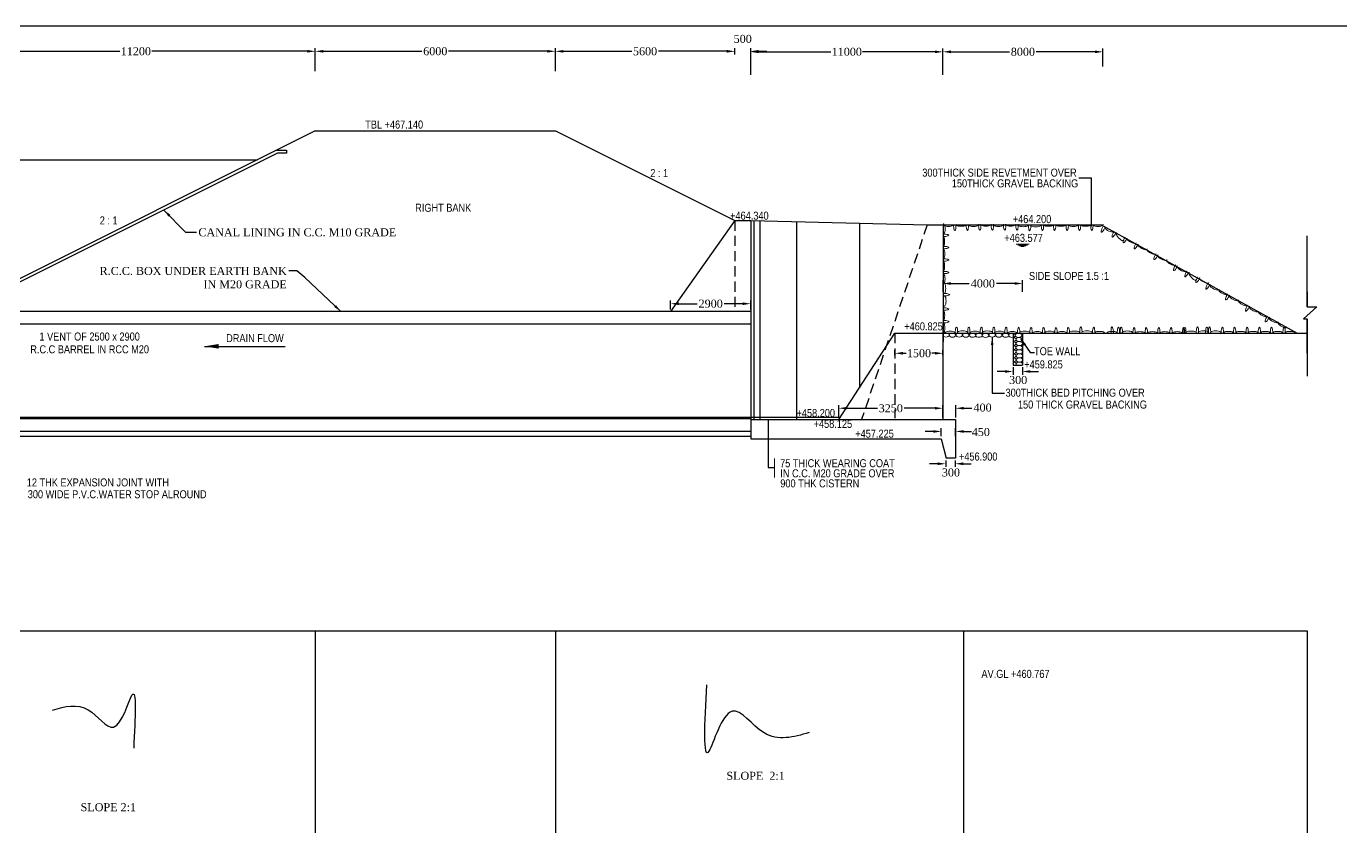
# Model space of a CAD drawing. Header units: millimetres. Extents: x 80 to 6788, y 46 to 1358.
# Drawn here: x 5857.9 to 6268.3, y 1107.9 to 1357.8 of the extents above; entities that cross this region are included whole.
import ezdxf
from ezdxf.enums import TextEntityAlignment as Align

# ---------------------------------------------------------------- set-up
doc = ezdxf.new("R2010")
doc.units = ezdxf.units.MM
doc.linetypes.add('DASHED', pattern=[19.05, 12.7, -6.35])
doc.layers.add('TEXT_GENERAL', color=4, linetype='Continuous')
doc.styles.add('ARIAL NARROW', font='ARIALN.TTF')
doc.styles.get("Standard").update_dxf_attribs({"font": 'times.ttf', "height": 2.5})
doc.styles.add('TNR_2.5', font='times.ttf', dxfattribs={"height": 2.5})
doc.dimstyles.new('STANDARD$7', dxfattribs={"dimtxt": 2, "dimasz": 2, "dimexe": 1.25, "dimexo": 0.625, "dimtad": 1, "dimdec": 0, "dimlfac": 0.5, "dimdsep": 46, "dimtxsty": 'Standard', "dimcen": 2.5, "dimadec": 0, "dimazin": 0, "dimtfac": 1, "dimtdec": 0, "dimtmove": 0, "dimatfit": 3, "dimfxl": 1, "dimtolj": 1, "dimtzin": 0, "dimarcsym": 0})
doc.dimstyles.new('STYLE_ESH', dxfattribs={"dimtxt": 2.5, "dimasz": 2.5, "dimexe": 1, "dimexo": 0.625, "dimtad": 0, "dimtih": 1, "dimtoh": 1, "dimdec": 0, "dimlfac": 100, "dimzin": 9, "dimdsep": 46, "dimtxsty": 'TNR_2.5', "dimcen": 2.5, "dimadec": 0, "dimazin": 2, "dimtfac": 1, "dimtdec": 0, "dimtofl": 0, "dimtmove": 2, "dimatfit": 3, "dimfxl": 1, "dimarcsym": 0})

# ---------------------------------------------------------------- blocks, each defined once
blk = doc.blocks.new('*D99')
at = {"layer": 'Defpoints', "color": 0, "transparency": 16777216}
for p in [(6023.07, 1350.03), (5948.07, 1343.19), (6023.07, 1343.19)]:
    blk.add_point(p, dxfattribs=at)
at = {"layer": 'TEXT_GENERAL', "color": 0, "lineweight": -2, "transparency": 16777216}
for p, q in [((5948.07, 1343.82), (5948.07, 1351.03)), ((6023.07, 1343.82), (6023.07, 1351.03)), ((5950.57, 1350.03), (5981.4, 1350.03)), ((6020.57, 1350.03), (5989.74, 1350.03))]:
    blk.add_line(p, q, dxfattribs=at)
at = {"layer": 'TEXT_GENERAL', "color": 0, "transparency": 16777216}
for points in [[(5950.57, 1350.45), (5950.57, 1349.61), (5948.07, 1350.03)], [(6020.57, 1350.45), (6020.57, 1349.61), (6023.07, 1350.03)]]:
    blk.add_solid(points, dxfattribs=at)
at = {"layer": 'TEXT_GENERAL', "color": 0, "lineweight": 5, "transparency": 16777216, "insert": (5985.57, 1350.03), "char_height": 2.5, "attachment_point": 5, "style": 'TNR_2.5'}
blk.add_mtext('6000', dxfattribs=at)
blk = doc.blocks.new('*D100')
at = {"color": 0, "lineweight": -2, "transparency": 16777216}
for p, q in [((5836.07, 1343.35), (5836.07, 1351.03)), ((5948.07, 1343.82), (5948.07, 1351.03)), ((5838.57, 1350.03), (5887.11, 1350.03)), ((5945.57, 1350.03), (5897.02, 1350.03))]:
    blk.add_line(p, q, dxfattribs=at)
at = {"color": 0, "transparency": 16777216}
for points in [[(5838.57, 1350.45), (5838.57, 1349.61), (5836.07, 1350.03)], [(5945.57, 1350.45), (5945.57, 1349.61), (5948.07, 1350.03)]]:
    blk.add_solid(points, dxfattribs=at)
at = {"layer": 'Defpoints', "color": 0, "transparency": 16777216}
for p in [(5836.07, 1350.03), (5836.07, 1342.72), (5948.07, 1343.19)]:
    blk.add_point(p, dxfattribs=at)
at = {"color": 0, "transparency": 16777216, "insert": (5892.07, 1350.03), "char_height": 2.5, "attachment_point": 5, "style": 'TNR_2.5'}
blk.add_mtext('11200', dxfattribs=at)
blk = doc.blocks.new('*D124')
at = {"color": 0, "lineweight": -2, "transparency": 16777216}
for p, q in [((6079.07, 1349), (6079.07, 1351.03)), ((6084.07, 1349), (6084.07, 1351.03)), ((6076.57, 1350.03), (6074.07, 1350.03)), ((6086.57, 1350.03), (6089.07, 1350.03))]:
    blk.add_line(p, q, dxfattribs=at)
at = {"color": 0, "transparency": 16777216}
for points in [[(6076.57, 1350.45), (6076.57, 1349.61), (6079.07, 1350.03)], [(6086.57, 1350.45), (6086.57, 1349.61), (6084.07, 1350.03)]]:
    blk.add_solid(points, dxfattribs=at)
at = {"layer": 'Defpoints', "color": 0, "transparency": 16777216}
for p in [(6079.07, 1350.03), (6079.07, 1348.38), (6084.07, 1348.38)]:
    blk.add_point(p, dxfattribs=at)
at = {"color": 0, "transparency": 16777216, "insert": (6081.57, 1353.89), "char_height": 2.5, "attachment_point": 5, "style": 'TNR_2.5'}
blk.add_mtext('500', dxfattribs=at)
blk = doc.blocks.new('*D125')
at = {"color": 0, "lineweight": -2, "transparency": 16777216}
for p, q in [((6023.07, 1343.82), (6023.07, 1351.02)), ((6079.07, 1349), (6079.07, 1351.02)), ((6025.57, 1350.02), (6046.91, 1350.02)), ((6076.57, 1350.02), (6055.23, 1350.02))]:
    blk.add_line(p, q, dxfattribs=at)
at = {"color": 0, "transparency": 16777216}
for points in [[(6025.57, 1350.43), (6025.57, 1349.6), (6023.07, 1350.02)], [(6076.57, 1350.43), (6076.57, 1349.6), (6079.07, 1350.02)]]:
    blk.add_solid(points, dxfattribs=at)
at = {"layer": 'Defpoints', "color": 0, "transparency": 16777216}
for p in [(6023.07, 1350.02), (6079.07, 1348.38), (6023.07, 1343.19)]:
    blk.add_point(p, dxfattribs=at)
at = {"color": 0, "transparency": 16777216, "insert": (6051.07, 1350.02), "char_height": 2.5, "attachment_point": 5, "style": 'TNR_2.5'}
blk.add_mtext('5600', dxfattribs=at)
blk = doc.blocks.new('*D126')
at = {"color": 0, "lineweight": -2, "transparency": 16777216}
for p, q in [((6141.57, 1238.57), (6139.07, 1238.57)), ((6144.07, 1235.66), (6144.07, 1239.57)), ((6148.07, 1235.66), (6148.07, 1239.57)), ((6150.57, 1238.57), (6153.07, 1238.57))]:
    blk.add_line(p, q, dxfattribs=at)
at = {"color": 0, "transparency": 16777216}
for points in [[(6141.57, 1238.99), (6141.57, 1238.16), (6144.07, 1238.57)], [(6150.57, 1238.99), (6150.57, 1238.16), (6148.07, 1238.57)]]:
    blk.add_solid(points, dxfattribs=at)
at = {"layer": 'Defpoints', "color": 0, "transparency": 16777216}
for p in [(6148.07, 1238.57), (6144.07, 1235.03), (6148.07, 1235.03)]:
    blk.add_point(p, dxfattribs=at)
at = {"color": 0, "transparency": 16777216, "insert": (6156.47, 1238.77), "char_height": 2.5, "attachment_point": 5, "style": 'TNR_2.5'}
blk.add_mtext('400', dxfattribs=at)
blk = doc.blocks.new('*D127')
at = {"color": 0, "lineweight": -2, "transparency": 16777216}
for p, q in [((6084.07, 1342.65), (6084.07, 1350.86)), ((6144.07, 1342.65), (6144.07, 1350.86)), ((6086.57, 1349.86), (6109.11, 1349.86)), ((6141.57, 1349.86), (6119.02, 1349.86))]:
    blk.add_line(p, q, dxfattribs=at)
at = {"color": 0, "transparency": 16777216}
for points in [[(6086.57, 1350.28), (6086.57, 1349.44), (6084.07, 1349.86)], [(6141.57, 1350.28), (6141.57, 1349.44), (6144.07, 1349.86)]]:
    blk.add_solid(points, dxfattribs=at)
at = {"layer": 'Defpoints', "color": 0, "transparency": 16777216}
for p in [(6144.07, 1349.86), (6084.07, 1342.02), (6144.07, 1342.02)]:
    blk.add_point(p, dxfattribs=at)
at = {"color": 0, "transparency": 16777216, "insert": (6114.07, 1349.86), "char_height": 2.5, "attachment_point": 5, "style": 'TNR_2.5'}
blk.add_mtext('11000', dxfattribs=at)
blk = doc.blocks.new('*D128')
at = {"color": 0, "lineweight": -2, "transparency": 16777216}
for p, q in [((6144.07, 1342.65), (6144.07, 1350.86)), ((6194.07, 1345.23), (6194.07, 1350.86)), ((6146.57, 1349.86), (6164.93, 1349.86)), ((6191.57, 1349.86), (6173.21, 1349.86))]:
    blk.add_line(p, q, dxfattribs=at)
at = {"color": 0, "transparency": 16777216}
for points in [[(6146.57, 1350.28), (6146.57, 1349.44), (6144.07, 1349.86)], [(6191.57, 1350.28), (6191.57, 1349.44), (6194.07, 1349.86)]]:
    blk.add_solid(points, dxfattribs=at)
at = {"layer": 'Defpoints', "color": 0, "transparency": 16777216}
for p in [(6194.07, 1349.86), (6194.07, 1344.61), (6144.07, 1342.02)]:
    blk.add_point(p, dxfattribs=at)
at = {"color": 0, "transparency": 16777216, "insert": (6169.07, 1349.86), "char_height": 2.5, "attachment_point": 5, "style": 'TNR_2.5'}
blk.add_mtext('8000', dxfattribs=at)
blk = doc.blocks.new('*D131')
at = {"color": 0, "lineweight": -2, "transparency": 16777216}
for p, q in [((6144.13, 1274.95), (6144.13, 1278.52)), ((6146.63, 1277.52), (6152.33, 1277.52)), ((6166.48, 1277.52), (6160.78, 1277.52)), ((6168.98, 1274.95), (6168.98, 1278.52))]:
    blk.add_line(p, q, dxfattribs=at)
at = {"color": 0, "transparency": 16777216}
for points in [[(6146.63, 1277.94), (6146.63, 1277.1), (6144.13, 1277.52)], [(6166.48, 1277.94), (6166.48, 1277.1), (6168.98, 1277.52)]]:
    blk.add_solid(points, dxfattribs=at)
at = {"layer": 'Defpoints', "color": 0, "transparency": 16777216}
for p in [(6144.13, 1277.52), (6144.13, 1274.32), (6168.98, 1274.32)]:
    blk.add_point(p, dxfattribs=at)
at = {"color": 0, "transparency": 16777216, "insert": (6156.56, 1277.52), "char_height": 2.5, "attachment_point": 5, "style": 'TNR_2.5'}
blk.add_mtext('4000', dxfattribs=at)
blk = doc.blocks.new('*D132')
at = {"color": 0, "lineweight": -2, "transparency": 16777216}
for p, q in [((6163.48, 1250.04), (6160.98, 1250.04)), ((6165.98, 1251.44), (6165.98, 1249.04)), ((6168.9, 1251.44), (6168.9, 1249.04)), ((6171.4, 1250.04), (6173.9, 1250.04))]:
    blk.add_line(p, q, dxfattribs=at)
at = {"color": 0, "transparency": 16777216}
for points in [[(6163.48, 1250.46), (6163.48, 1249.63), (6165.98, 1250.04)], [(6171.4, 1250.46), (6171.4, 1249.63), (6168.9, 1250.04)]]:
    blk.add_solid(points, dxfattribs=at)
at = {"layer": 'Defpoints', "color": 0, "transparency": 16777216}
for p in [(6165.98, 1252.06), (6168.9, 1252.06), (6165.98, 1250.04)]:
    blk.add_point(p, dxfattribs=at)
at = {"color": 0, "transparency": 16777216, "insert": (6167.58, 1247.38), "char_height": 2.5, "attachment_point": 5, "style": 'TNR_2.5'}
blk.add_mtext('300', dxfattribs=at)
blk = doc.blocks.new('*D135')
at = {"color": 0, "lineweight": -2, "transparency": 16777216}
for p, q in [((6059.07, 1269.41), (6059.07, 1272.21)), ((6061.57, 1271.21), (6067.36, 1271.21)), ((6081.57, 1271.21), (6075.78, 1271.21)), ((6084.07, 1269.41), (6084.07, 1272.21))]:
    blk.add_line(p, q, dxfattribs=at)
at = {"color": 0, "transparency": 16777216}
for points in [[(6061.57, 1271.62), (6061.57, 1270.79), (6059.07, 1271.21)], [(6081.57, 1271.62), (6081.57, 1270.79), (6084.07, 1271.21)]]:
    blk.add_solid(points, dxfattribs=at)
at = {"layer": 'Defpoints', "color": 0, "transparency": 16777216}
for p in [(6059.07, 1271.21), (6059.07, 1268.78), (6084.07, 1268.78)]:
    blk.add_point(p, dxfattribs=at)
at = {"color": 0, "transparency": 16777216, "insert": (6071.57, 1271.21), "char_height": 2.5, "attachment_point": 5, "style": 'TNR_2.5'}
blk.add_mtext('2900', dxfattribs=at)
blk = doc.blocks.new('*D137')
at = {"color": 0, "lineweight": -2, "transparency": 16777216}
for p, q in [((6143.57, 1229.9), (6143.57, 1232.33)), ((6148.06, 1229.9), (6148.06, 1232.33)), ((6141.07, 1231.33), (6138.57, 1231.33)), ((6150.56, 1231.33), (6153.06, 1231.33))]:
    blk.add_line(p, q, dxfattribs=at)
at = {"color": 0, "transparency": 16777216}
for points in [[(6141.07, 1231.74), (6141.07, 1230.91), (6143.57, 1231.33)], [(6150.56, 1231.74), (6150.56, 1230.91), (6148.06, 1231.33)]]:
    blk.add_solid(points, dxfattribs=at)
at = {"layer": 'Defpoints', "color": 0, "transparency": 16777216}
for p in [(6143.57, 1231.33), (6143.57, 1229.28), (6148.06, 1229.28)]:
    blk.add_point(p, dxfattribs=at)
at = {"color": 0, "transparency": 16777216, "insert": (6155.93, 1231.13), "char_height": 2.5, "attachment_point": 5, "style": 'TNR_2.5'}
blk.add_mtext('450', dxfattribs=at)
blk = doc.blocks.new('*D136')
at = {"color": 0, "lineweight": -2, "transparency": 16777216}
for p, q in [((6142.45, 1221.24), (6139.95, 1221.24)), ((6144.95, 1222.21), (6144.95, 1220.24)), ((6147.95, 1222.21), (6147.95, 1220.24)), ((6150.45, 1221.24), (6152.95, 1221.24))]:
    blk.add_line(p, q, dxfattribs=at)
at = {"color": 0, "transparency": 16777216}
for points in [[(6142.45, 1221.66), (6142.45, 1220.82), (6144.95, 1221.24)], [(6150.45, 1221.66), (6150.45, 1220.82), (6147.95, 1221.24)]]:
    blk.add_solid(points, dxfattribs=at)
at = {"layer": 'Defpoints', "color": 0, "transparency": 16777216}
for p in [(6144.95, 1222.83), (6147.95, 1222.83), (6147.95, 1221.24)]:
    blk.add_point(p, dxfattribs=at)
at = {"color": 0, "transparency": 16777216, "insert": (6146.59, 1218.51), "char_height": 2.5, "attachment_point": 5, "style": 'TNR_2.5'}
blk.add_mtext('300', dxfattribs=at)
blk = doc.blocks.new('*D167')
at = {"color": 0, "lineweight": -2, "transparency": 16777216}
for p, q in [((6129.11, 1255.16), (6129.11, 1256.74)), ((6144.11, 1255.13), (6144.11, 1256.74)), ((6131.61, 1255.74), (6132.57, 1255.74)), ((6141.61, 1255.74), (6140.64, 1255.74))]:
    blk.add_line(p, q, dxfattribs=at)
at = {"color": 0, "transparency": 16777216}
for points in [[(6131.61, 1256.16), (6131.61, 1255.33), (6129.11, 1255.74)], [(6141.61, 1256.16), (6141.61, 1255.33), (6144.11, 1255.74)]]:
    blk.add_solid(points, dxfattribs=at)
at = {"layer": 'Defpoints', "color": 0, "transparency": 16777216}
for p in [(6129.11, 1254.53), (6144.11, 1255.74), (6144.11, 1254.51)]:
    blk.add_point(p, dxfattribs=at)
at = {"color": 0, "transparency": 16777216, "insert": (6136.61, 1255.74), "char_height": 2.5, "attachment_point": 5, "style": 'TNR_2.5'}
blk.add_mtext('1500', dxfattribs=at)
blk = doc.blocks.new('*D168')
at = {"color": 0, "lineweight": -2, "transparency": 16777216}
for p, q in [((6111.56, 1235.71), (6111.56, 1239.57)), ((6114.06, 1238.57), (6123.64, 1238.57)), ((6141.57, 1238.57), (6131.99, 1238.57)), ((6144.07, 1235.66), (6144.07, 1239.57))]:
    blk.add_line(p, q, dxfattribs=at)
at = {"color": 0, "transparency": 16777216}
for points in [[(6114.06, 1238.99), (6114.06, 1238.16), (6111.56, 1238.57)], [(6141.57, 1238.99), (6141.57, 1238.16), (6144.07, 1238.57)]]:
    blk.add_solid(points, dxfattribs=at)
at = {"layer": 'Defpoints', "color": 0, "transparency": 16777216}
for p in [(6144.07, 1238.57), (6111.56, 1235.09), (6144.07, 1235.03)]:
    blk.add_point(p, dxfattribs=at)
at = {"color": 0, "transparency": 16777216, "insert": (6127.81, 1238.57), "char_height": 2.5, "attachment_point": 5, "style": 'TNR_2.5'}
blk.add_mtext('3250', dxfattribs=at)

msp = doc.modelspace()

# ---------------------------------------------------------------- linework, layer by layer
for p, q in [((6436.087, 1357.834), (5293.714, 1357.834)), ((5948.068, 1325.181), (5836.068, 1269.181)), ((5948.068, 1325.181), (6023.068, 1325.181)), ((6023.068, 1325.181), (6079.068, 1297.181)), ((5936.304, 1318.181), (5837.353, 1268.781)), ((5936.068, 1319.181), (5939.068, 1319.181)), ((5939.068, 1318.181), (5936.304, 1318.181)), ((5939.068, 1319.181), (5939.068, 1318.181)), ((5783.568, 1316.181), (5930.068, 1316.181)), ((6079.068, 1297.181), (6059.068, 1268.781)), ((6079.068, 1297.181), (6084.068, 1297.181)), ((6084.068, 1297.181), (6084.068, 1229.031)), ((6084.068, 1297.181), (6139.167, 1295.79)), ((6085.068, 1297.152), (6085.068, 1235.031)), ((6086.895, 1297.099), (6086.895, 1235.031)), ((6098.36, 1296.766), (6098.36, 1235.031)), ((6118.014, 1296.195), (6118.014, 1244.992)), ((6139.167, 1295.79), (6144.167, 1295.79)), ((6144.167, 1295.781), (6144.061, 1235.031)), ((6144.167, 1295.79), (6194.167, 1295.79)), ((6144.167, 1295.79), (6152.24, 1295.79)), ((6194.167, 1295.581), (6254.702, 1262.032)), ((6257.879, 1270.243), (6257.879, 1292.36)), ((6257.879, 1274.934), (6257.879, 1270.243)), ((6084.068, 1268.781), (5747.068, 1268.781)), ((6144.125, 1271.996), (6144.089, 1246.531)), ((6144.256, 1261.973), (6144.256, 1270.047)), ((6260.879, 1270.243), (6256.705, 1266.501)), ((6257.879, 1270.243), (6260.879, 1270.243)), ((6084.068, 1264.781), (5747.068, 1264.781)), ((6256.705, 1266.501), (6257.879, 1266.501)), ((6257.879, 1266.501), (6257.879, 1248.569)), ((6257.879, 1255.742), (6257.879, 1266.501)), ((6257.879, 1266.501), (6257.879, 1257.015)), ((6257.879, 1266.501), (6257.879, 1255.742)), ((6111.561, 1235.088), (6129.121, 1262.038)), ((6129.121, 1262.031), (6144.121, 1262.031)), ((6133.121, 1262.019), (6257.879, 1262.032)), ((6165.981, 1262.064), (6165.981, 1252.064)), ((6168.981, 1262.064), (6168.981, 1252.064)), ((6165.981, 1252.064), (6168.981, 1252.064)), ((5458.068, 1235.781), (6084.068, 1235.781)), ((6084.068, 1235.781), (6112.012, 1235.781)), ((5458.068, 1235.381), (6084.068, 1235.381)), ((5458.068, 1231.381), (6084.068, 1231.381)), ((6084.068, 1235.031), (6148.068, 1235.031)), ((6144.068, 1235.031), (6148.068, 1235.031)), ((6148.068, 1235.031), (6148.068, 1229.031)), ((5458.068, 1229.881), (6084.068, 1229.881)), ((6084.068, 1229.031), (6143.568, 1229.031)), ((6143.568, 1229.031), (6145.068, 1223.031)), ((6148.068, 1229.031), (6148.068, 1223.031)), ((6148.068, 1223.031), (6145.068, 1223.031)), ((5310.142, 1169.086), (6257.879, 1169.086)), ((5948.068, 1169.086), (5948.068, 956.122)), ((6023.068, 1169.086), (6023.068, 956.122)), ((6150.528, 1169.086), (6150.528, 1102.905)), ((6257.879, 1169.086), (6257.879, 865.146))]:
    msp.add_line(p, q)
at = {"linetype": 'DASHED', "ltscale": 0.25}
for p, q in [((6079.068, 1297.181), (6079.068, 1268.781)), ((6139.167, 1295.79), (6118.689, 1235.031)), ((6129.121, 1262.031), (6129.075, 1235.5))]:
    msp.add_line(p, q, dxfattribs=at)
at = {"color": 0, "lineweight": 5, "extrusion": (0, 0, -1)}
for centre, major_axis, ratio, start_param, end_param in [((6144.398, 1292.586), (1.516, 0), 0.2389838, 4.4780473, 8.0883233), ((6145.823, 1295.867), (-1.608, 0), 0.3287987, 3.0318989, 6.392879), ((6144.249, 1294.537), (0, -1.608), 0.3287987, 3.0318989, 6.392879), ((6147.8, 1295.573), (0, -1.516), 0.2389838, 4.4780473, 8.0883233), ((6149.761, 1295.925), (-1.608, 0), 0.3287987, 3.0318989, 6.392879), ((6151.738, 1295.631), (0, -1.516), 0.2389838, 4.4780473, 8.0883233), ((6153.633, 1295.835), (1.608, 0), 0.3287987, -0.2845187, 3.4261114), ((6155.605, 1295.648), (0, -1.516), 0.2389838, 4.4780473, 8.0883233), ((6157.553, 1295.942), (-1.608, 0), 0.3287987, 3.0318989, 6.392879), ((6159.529, 1295.648), (0, -1.516), 0.2389838, 4.4780473, 8.0883233), ((6161.425, 1295.851), (1.608, 0), 0.3287987, -0.2845187, 3.4261114), ((6163.396, 1295.648), (0, -1.516), 0.2389838, 4.4780473, 8.0883233), ((6165.253, 1295.942), (-1.608, 0), 0.3287987, 3.0318989, 6.392879), ((6167.23, 1295.648), (0, -1.516), 0.2389838, 4.4780473, 8.0883233), ((6169.181, 1295.797), (-1.608, 0), 0.3287987, 3.0318989, 6.392879), ((6171.158, 1295.503), (0, -1.516), 0.2389838, 4.4780473, 8.0883233), ((6173.054, 1295.706), (1.608, 0), 0.3287987, -0.2845187, 3.4261114), ((6175.166, 1295.617), (0, -1.516), 0.2389838, 4.4780473, 8.0883233), ((6177.023, 1295.912), (-1.608, 0), 0.3287987, 3.0318989, 6.392879), ((6178.97, 1295.617), (0, -1.516), 0.2389838, 4.4780473, 8.0883233), ((6180.918, 1295.912), (-1.608, 0), 0.3287987, 3.0318989, 6.392879), ((6182.895, 1295.617), (0, -1.516), 0.2389838, 4.4780473, 8.0883233), ((6184.791, 1295.821), (1.608, 0), 0.3287987, -0.2845187, 3.4261114), ((6186.761, 1295.617), (0, -1.516), 0.2389838, 4.4780473, 8.0883233), ((6188.618, 1295.912), (-1.608, 0), 0.3287987, 3.0318989, 6.392879), ((6190.595, 1295.617), (0, -1.516), 0.2389838, 4.4780473, 8.0883233), ((6192.491, 1295.821), (1.608, 0), 0.3287987, -0.2845187, 3.4261114), ((6144.104, 1290.609), (0, -1.608), 0.3287987, 3.0318989, 6.392879), ((6144.398, 1288.752), (1.516, 0), 0.2389838, 4.4780473, 8.0883233), ((6144.195, 1286.782), (0, 1.608), 0.3287987, -0.2845187, 3.4261114), ((6144.398, 1284.886), (1.516, 0), 0.2389838, 4.4780473, 8.0883233), ((6144.104, 1282.909), (0, -1.608), 0.3287987, 3.0318989, 6.392879), ((6144.398, 1280.961), (1.516, 0), 0.2389838, 4.4780473, 8.0883233), ((6144.211, 1278.99), (0, 1.608), 0.3287987, -0.2845187, 3.4261114), ((6144.42, 1275.985), (0, -1.608), 0.3287987, 3.0318989, 6.392879), ((6144.715, 1274.038), (1.516, 0), 0.2389838, 4.4780473, 8.0883233), ((6144.527, 1272.066), (0, 1.608), 0.3287987, -0.2845187, 3.4261114), ((6144.415, 1269.544), (1.516, 0), 0.2389838, 4.4780473, 8.0883233), ((6144.121, 1267.567), (0, -1.608), 0.3287987, 3.0318989, 6.392879), ((6144.473, 1265.606), (1.516, 0), 0.2389838, 4.4780473, 8.0883233), ((6144.179, 1263.629), (0, -1.608), 0.3287987, 3.0318989, 6.392879)]:
    msp.add_ellipse(centre, major_axis=major_axis, ratio=ratio, start_param=start_param, end_param=end_param, dxfattribs=at)
at = {"color": 0, "lineweight": 5}
for centre, major_axis, ratio, start_param, end_param in [((6194.25, 1294.948), (-0.643, -1.373), 0.2389838, 4.4780473, 8.0883233), ((6196.141, 1294.388), (1.456, -0.682), 0.3287987, 3.0318989, 6.392879), ((6197.676, 1293.326), (-0.706, -1.342), 0.2389838, 4.4780473, 8.0883233), ((6199.354, 1292.144), (-1.097, 1.175), 0.3287987, -0.2845187, 3.4261114), ((6201.097, 1291.525), (-0.706, -1.342), 0.2389838, 4.4780473, 8.0883233), ((6202.984, 1290.864), (1.423, -0.749), 0.3287987, 3.0318989, 6.392879), ((6204.57, 1289.697), (-0.706, -1.342), 0.2389838, 4.4780473, 8.0883233), ((6206.402, 1288.944), (-1.423, 0.749), 0.3287987, -0.2845187, 3.4261114), ((6209.227, 1287.438), (1.423, -0.749), 0.3287987, 3.0318989, 6.392879), ((6210.733, 1286.312), (-0.706, -1.342), 0.2389838, 4.4780473, 8.0883233), ((6212.571, 1285.575), (-1.423, 0.749), 0.3287987, -0.2845187, 3.4261114), ((6215.381, 1284.028), (1.423, -0.749), 0.3287987, 3.0318989, 6.392879), ((6216.887, 1282.903), (-0.706, -1.342), 0.2389838, 4.4780473, 8.0883233), ((6218.846, 1282.005), (1.456, -0.682), 0.3287987, 3.0318989, 6.392879), ((6220.381, 1280.944), (-0.706, -1.342), 0.2389838, 4.4780473, 8.0883233), ((6222.059, 1279.761), (-1.097, 1.175), 0.3287987, -0.2845187, 3.4261114), ((6223.802, 1279.143), (-0.706, -1.342), 0.2389838, 4.4780473, 8.0883233), ((6225.688, 1278.482), (1.423, -0.749), 0.3287987, 3.0318989, 6.392879), ((6226.955, 1277.124), (-0.706, -1.342), 0.2389838, 4.4780473, 8.0883233), ((6228.786, 1276.371), (-1.423, 0.749), 0.3287987, -0.2845187, 3.4261114), ((6231.611, 1274.865), (1.423, -0.749), 0.3287987, 3.0318989, 6.392879), ((6233.118, 1273.74), (-0.706, -1.342), 0.2389838, 4.4780473, 8.0883233), ((6234.956, 1273.002), (-1.423, 0.749), 0.3287987, -0.2845187, 3.4261114), ((6237.765, 1271.455), (1.423, -0.749), 0.3287987, 3.0318989, 6.392879), ((6239.342, 1270.259), (-0.706, -1.342), 0.2389838, 4.4780473, 8.0883233), ((6241.173, 1269.506), (-1.423, 0.749), 0.3287987, -0.2845187, 3.4261114), ((6243.998, 1268), (1.423, -0.749), 0.3287987, 3.0318989, 6.392879), ((6245.505, 1266.875), (-0.706, -1.342), 0.2389838, 4.4780473, 8.0883233), ((6247.343, 1266.137), (-1.423, 0.749), 0.3287987, -0.2845187, 3.4261114), ((6250.152, 1264.59), (1.423, -0.749), 0.3287987, 3.0318989, 6.392879), ((6146.336, 1262.103), (-1.608, 0), 0.3287987, 3.0318989, 6.392879), ((6148.313, 1262.397), (0, 1.516), 0.2389838, 4.4780473, 8.0883233), ((6150.209, 1262.193), (1.608, 0), 0.3287987, -0.2845187, 3.4261114), ((6152.18, 1262.381), (0, 1.516), 0.2389838, 4.4780473, 8.0883233), ((6154.128, 1262.087), (-1.608, 0), 0.3287987, 3.0318989, 6.392879), ((6156.105, 1262.381), (0, 1.516), 0.2389838, 4.4780473, 8.0883233), ((6158.001, 1262.177), (1.608, 0), 0.3287987, -0.2845187, 3.4261114), ((6159.971, 1262.381), (0, 1.516), 0.2389838, 4.4780473, 8.0883233), ((6161.828, 1262.087), (-1.608, 0), 0.3287987, 3.0318989, 6.392879), ((6163.805, 1262.381), (0, 1.516), 0.2389838, 4.4780473, 8.0883233), ((6165.766, 1262.028), (-1.608, 0), 0.3287987, 3.0318989, 6.392879), ((6167.743, 1262.322), (0, 1.516), 0.2389838, 4.4780473, 8.0883233), ((6169.638, 1262.119), (1.608, 0), 0.3287987, -0.2845187, 3.4261114), ((6171.61, 1262.306), (0, 1.516), 0.2389838, 4.4780473, 8.0883233), ((6173.557, 1262.012), (-1.608, 0), 0.3287987, 3.0318989, 6.392879), ((6175.534, 1262.306), (0, 1.516), 0.2389838, 4.4780473, 8.0883233), ((6177.43, 1262.102), (1.608, 0), 0.3287987, -0.2845187, 3.4261114), ((6179.401, 1262.306), (0, 1.516), 0.2389838, 4.4780473, 8.0883233), ((6181.258, 1262.012), (-1.608, 0), 0.3287987, 3.0318989, 6.392879), ((6183.235, 1262.306), (0, 1.516), 0.2389838, 4.4780473, 8.0883233), ((6185.186, 1262.157), (-1.608, 0), 0.3287987, 3.0318989, 6.392879), ((6187.163, 1262.451), (0, 1.516), 0.2389838, 4.4780473, 8.0883233), ((6189.059, 1262.247), (1.608, 0), 0.3287987, -0.2845187, 3.4261114), ((6191.17, 1262.336), (0, 1.516), 0.2389838, 4.4780473, 8.0883233), ((6193.028, 1262.042), (-1.608, 0), 0.3287987, 3.0318989, 6.392879), ((6196.923, 1262.042), (-1.608, 0), 0.3287987, 3.0318989, 6.392879), ((6196.97, 1262.483), (-0.105, 1.513), 0.2389838, 4.4780473, 8.0883233), ((6198.9, 1262.336), (0, 1.516), 0.2389838, 4.4780473, 8.0883233), ((6199.778, 1262.381), (0, 1.516), 0.2389838, 4.4780473, 8.0883233), ((6201.673, 1262.178), (1.608, 0), 0.3287987, -0.2845187, 3.4261114), ((6203.785, 1262.266), (0, 1.516), 0.2389838, 4.4780473, 8.0883233), ((6205.642, 1261.972), (-1.608, 0), 0.3287987, 3.0318989, 6.392879), ((6207.59, 1262.266), (0, 1.516), 0.2389838, 4.4780473, 8.0883233), ((6209.538, 1261.972), (-1.608, 0), 0.3287987, 3.0318989, 6.392879), ((6211.515, 1262.266), (0, 1.516), 0.2389838, 4.4780473, 8.0883233), ((6213.372, 1261.972), (-1.608, 0), 0.3287987, 3.0318989, 6.392879), ((6215.319, 1262.266), (0, 1.516), 0.2389838, 4.4780473, 8.0883233), ((6217.267, 1261.972), (-1.608, 0), 0.3287987, 3.0318989, 6.392879), ((6219.244, 1262.266), (0, 1.516), 0.2389838, 4.4780473, 8.0883233), ((6219.64, 1262.306), (0, 1.516), 0.2389838, 4.4780473, 8.0883233), ((6221.591, 1262.157), (-1.608, 0), 0.3287987, 3.0318989, 6.392879), ((6223.568, 1262.451), (0, 1.516), 0.2389838, 4.4780473, 8.0883233), ((6225.464, 1262.247), (1.608, 0), 0.3287987, -0.2845187, 3.4261114), ((6226.482, 1262.406), (0, 1.516), 0.2389838, 4.4780473, 8.0883233), ((6227.36, 1262.451), (0, 1.516), 0.2389838, 4.4780473, 8.0883233), ((6229.256, 1262.247), (1.608, 0), 0.3287987, -0.2845187, 3.4261114), ((6231.367, 1262.336), (0, 1.516), 0.2389838, 4.4780473, 8.0883233), ((6233.224, 1262.042), (-1.608, 0), 0.3287987, 3.0318989, 6.392879), ((6235.172, 1262.336), (0, 1.516), 0.2389838, 4.4780473, 8.0883233), ((6237.12, 1262.042), (-1.608, 0), 0.3287987, 3.0318989, 6.392879), ((6239.097, 1262.336), (0, 1.516), 0.2389838, 4.4780473, 8.0883233), ((6240.954, 1262.042), (-1.608, 0), 0.3287987, 3.0318989, 6.392879), ((6242.905, 1262.336), (0, 1.516), 0.2389838, 4.4780473, 8.0883233), ((6244.762, 1262.042), (-1.608, 0), 0.3287987, 3.0318989, 6.392879), ((6246.71, 1262.336), (0, 1.516), 0.2389838, 4.4780473, 8.0883233), ((6248.657, 1262.042), (-1.608, 0), 0.3287987, 3.0318989, 6.392879), ((6250.634, 1262.336), (0, 1.516), 0.2389838, 4.4780473, 8.0883233), ((6252.491, 1262.042), (-1.608, 0), 0.3287987, 3.0318989, 6.392879)]:
    msp.add_ellipse(centre, major_axis=major_axis, ratio=ratio, start_param=start_param, end_param=end_param, dxfattribs=at)
for points in [[(5866.03, 1144.344), (5877.204, 1144.407), (5885.103, 1139.038), (5890.852, 1148.941), (5891.392, 1132.46)], [(6102.307, 1137.28), (6088.227, 1137.201), (6078.275, 1143.965), (6071.031, 1131.488), (6070.351, 1152.253)]]:
    msp.add_spline(points, degree=3)
at = {"layer": 'TEXT_GENERAL', "color": 0, "lineweight": 5}
for p, q in [((6170.971, 1289.79), (6166.971, 1289.79)), ((6170.471, 1289.54), (6167.471, 1289.54)), ((6169.971, 1289.29), (6167.971, 1289.29)), ((6169.471, 1289.04), (6168.471, 1289.04)), ((6091.478, 1222.869), (6091.478, 1216.917))]:
    msp.add_line(p, q, dxfattribs=at)
for centre in [(6145.044, 1261.422), (6147.106, 1261.399), (6149.168, 1261.422), (6151.231, 1261.402), (6153.293, 1261.381), (6155.356, 1261.359), (6157.418, 1261.335), (6159.481, 1261.422), (6161.543, 1261.399), (6163.605, 1261.379), (6165.668, 1261.355), (6167.73, 1261.334), (6167.95, 1260.052), (6167.92, 1257.487), (6167.935, 1258.769), (6167.95, 1256.205), (6167.95, 1254.927), (6168.001, 1253.646)]:
    msp.add_ellipse(centre, major_axis=(-1.031, 0.012), ratio=0.6217282, dxfattribs=at)
for centre, start_param, end_param in [((6165.887, 1260.072), 1.6689024, 4.6286355), ((6165.858, 1257.507), 1.6689024, 4.6286355), ((6165.872, 1258.79), 1.6689024, 4.6286355), ((6165.887, 1256.225), 1.6689024, 4.6286355), ((6165.887, 1254.948), 1.6689024, 4.6286355), ((6165.924, 1252.384), 2.6375907, 4.6286355), ((6165.939, 1253.666), 1.6689024, 4.6286355), ((6167.986, 1252.363), 2.6735512, 6.7883534)]:
    msp.add_ellipse(centre, major_axis=(-1.031, 0.012), ratio=0.6217282, start_param=start_param, end_param=end_param, dxfattribs=at)

# ---------------------------------------------------------------- texts
at = {"char_height": 2.5, "width": 150, "style": 'TNR_2.5'}
for s, insert, attachment_point in [('CANAL LINING IN C.C. M10 GRADE', (5911.587, 1294.76), 1), ('R.C.C. BOX UNDER EARTH BANK \\PIN M20 GRADE', (5939.189, 1282.691), 3)]:
    msp.add_mtext(s, dxfattribs=dict(at, insert=insert, attachment_point=attachment_point))
at = {"char_height": 2.5, "width": 25, "attachment_point": 3}
for s, insert in [('SLOPE  2:1', (6094.721, 1125.062)), ('SLOPE 2:1', (5892.119, 1115.265))]:
    msp.add_mtext(s, dxfattribs=dict(at, insert=insert))
at = {"layer": 'TEXT_GENERAL', "color": 0, "lineweight": 5, "style": 'ARIAL NARROW'}
for s, p in [('TBL +467.140', (5972.725, 1327.145)), ('2 : 1', (6055.494, 1312.031)), ('RIGHT BANK', (5988.047, 1301.171)), ('2 : 1', (5883.58, 1297.235)), ('+464.340', (6083.653, 1298.706)), ('+464.200', (6171.911, 1297.636)), ('+460.825', (6138.033, 1264.136)), ('1 VENT OF 2500 x 2900', (5877.638, 1260.96)), ('DRAIN FLOW', (5929.258, 1260.458)), ('R.C.C BARREL IN RCC M20', (5877.638, 1256.977)), ('+459.825', (6175.502, 1252.268)), ('AV.GL +460.767', (6166.754, 1155.636))]:
    msp.add_text(s, height=2.5, dxfattribs=at).set_placement(p, align=Align.MIDDLE)
for s, p in [('300THICK SIDE REVETMENT OVER', (6137.65, 1313.396)), ('150THICK GRAVEL BACKING', (6146.868, 1310.04)), ('+463.577', (6163.268, 1293.023)), ('300THICK BED PITCHING OVER', (6163.649, 1244.689)), ('150 THICK GRAVEL BACKING', (6167.524, 1240.975)), ('+458.200', (6098.369, 1238.336)), ('+458.125', (6103.717, 1234.945)), ('+457.225', (6116.724, 1231.892)), ('+456.900', (6149.102, 1224.742)), ('75 THICK WEARING COAT', (6093.249, 1222.66)), ('IN C.C. M20 GRADE OVER ', (6093.308, 1219.51)), ('900 THK CISTERN', (6093.308, 1216.368))]:
    msp.add_text(s, height=2.5, dxfattribs=at).set_placement(p, align=Align.TOP_LEFT)
for s, p in [('SIDE SLOPE 1.5 :1', (6195.964, 1277.881)), ('TOE WALL', (6187.038, 1254.373)), ('12 THK EXPANSION JOINT WITH', (5902.397, 1213.419)), ('300 WIDE P.V.C.WATER STOP ALROUND', (5914.155, 1209.717))]:
    msp.add_text(s, height=2.5, dxfattribs=at).set_placement(p, align=Align.BOTTOM_RIGHT)

# ---------------------------------------------------------------- dimensions: what is measured, and where the dimension line sits
for base, p1, p2, picture, middle in [((6079.068, 1350.032), (6084.068, 1348.379), (6079.068, 1348.379), '*D124', (6081.568, 1353.887)), ((5836.068, 1350.032), (5948.068, 1343.19), (5836.068, 1342.722), '*D100', (5892.068, 1350.032)), ((6023.068, 1350.018), (6079.068, 1348.379), (6023.068, 1343.19), '*D125', (6051.068, 1350.018))]:
    dim = msp.add_linear_dim(base=base, p1=p1, p2=p2, angle=180, dimstyle='STYLE_ESH')
    dim.commit()
    dim.dimension.update_dxf_attribs({"geometry": picture, "text_midpoint": middle})
for base, p1, p2, text, picture, middle in [((6144.068, 1349.859), (6084.068, 1342.024), (6144.068, 1342.024), '11000', '*D127', (6114.068, 1349.859)), ((6194.068, 1349.859), (6144.068, 1342.024), (6194.068, 1344.609), '8000', '*D128', (6169.068, 1349.859)), ((6144.068, 1238.574), (6111.561, 1235.088), (6144.068, 1235.031), '3250', '*D168', (6127.814, 1238.574))]:
    dim = msp.add_linear_dim(base=base, p1=p1, p2=p2, text=text, dimstyle='STYLE_ESH')
    dim.commit()
    dim.dimension.update_dxf_attribs({"geometry": picture, "text_midpoint": middle})
for base, p1, p2, text, picture, middle in [((6144.13, 1277.521), (6168.981, 1274.324), (6144.13, 1274.324), '4000', '*D131', (6156.555, 1277.521)), ((6059.068, 1271.207), (6084.068, 1268.781), (6059.068, 1268.781), '2900', '*D135', (6071.568, 1271.207))]:
    dim = msp.add_linear_dim(base=base, p1=p1, p2=p2, angle=180, text=text, dimstyle='STYLE_ESH')
    dim.commit()
    dim.dimension.update_dxf_attribs({"geometry": picture, "text_midpoint": middle})
dim = msp.add_linear_dim(base=(6144.108, 1255.745), p1=(6129.108, 1254.532), p2=(6144.108, 1254.506), dimstyle='STYLE_ESH')
dim.commit()
dim.dimension.update_dxf_attribs({"geometry": '*D167', "text_midpoint": (6136.608, 1255.745)})
dim = msp.add_linear_dim(base=(6165.981, 1250.044), p1=(6168.903, 1252.064), p2=(6165.981, 1252.064), angle=180, text='300', dimstyle='STYLE_ESH')
dim.commit()
dim.dimension.update_dxf_attribs({"geometry": '*D132', "text_midpoint": (6167.582, 1247.38), "dimtype": 160})
for base, p1, p2, picture, middle in [((6148.068, 1238.574), (6144.068, 1235.031), (6148.068, 1235.031), '*D126', (6156.47, 1238.773)), ((6147.949, 1221.241), (6144.949, 1222.834), (6147.949, 1222.834), '*D136', (6146.591, 1218.505))]:
    dim = msp.add_linear_dim(base=base, p1=p1, p2=p2, dimstyle='STYLE_ESH')
    dim.commit()
    dim.dimension.update_dxf_attribs({"geometry": picture, "text_midpoint": middle, "dimtype": 160})
dim = msp.add_linear_dim(base=(6143.574, 1231.327), p1=(6148.062, 1229.277), p2=(6143.574, 1229.277), text='450', dimstyle='STYLE_ESH')
dim.commit()
dim.dimension.update_dxf_attribs({"geometry": '*D137', "text_midpoint": (6155.935, 1231.131), "dimtype": 160})
at = {"layer": 'TEXT_GENERAL', "color": 0, "lineweight": 5}
dim = msp.add_linear_dim(base=(6023.068, 1350.032), p1=(5948.068, 1343.19), p2=(6023.068, 1343.19), text='6000', dimstyle='STYLE_ESH', dxfattribs=at)
dim.commit()
dim.dimension.update_dxf_attribs({"geometry": '*D99', "text_midpoint": (5985.568, 1350.032)})

# ---------------------------------------------------------------- leaders
at = {"annotation_type": 0, "has_hookline": 1}
for points, hookline_direction, text_width in [([(5900.825, 1300.469), (5907.595, 1293.51), (5910.962, 1293.51)], 0, 60.175), ([(5956.092, 1268.781), (5944.791, 1279.4), (5942.314, 1281.441), (5939.814, 1281.441)], 1, 57.085)]:
    msp.add_leader(points, dimstyle='STYLE_ESH', override={"dimgap": 0.625, "dimtad": 0}, dxfattribs=dict(at, hookline_direction=hookline_direction, text_width=text_width))
for points in [[(6159.473, 1260.781), (6159.473, 1243.255), (6163.327, 1243.255)], [(6168.293, 1260.366), (6171.283, 1255.99), (6172.647, 1255.99)]]:
    msp.add_leader(points, dimstyle='STYLE_ESH', override={"dimgap": 0.625, "dimtad": 0})
at = {"layer": 'TEXT_GENERAL', "color": 0, "lineweight": 5}
for points, override in [([(6190.489, 1295.321), (6190.482, 1310.413), (6186.566, 1310.413)], {"dimscale": 88.888889, "dimtxt": 0.0275, "dimasz": 0.01, "dimexe": 0.012, "dimexo": 0, "dimgap": 0.008, "dimtad": 2, "dimlfac": 1, "dimzin": 1, "dimtxsty": 'ARIAL NARROW', "dimcen": 0.09, "dimtdec": 4, "dimtofl": 0, "dimtmove": 2, "dimtzin": 1}), ([(5913.492, 1257.902), (5938.672, 1257.902)], {"dimscale": 88.888889, "dimtxt": 0.0275, "dimasz": 0.05, "dimexe": 0.012, "dimexo": 0, "dimgap": 0.008, "dimtad": 2, "dimlfac": 1, "dimzin": 1, "dimtxsty": 'ARIAL NARROW', "dimcen": 0.09, "dimtdec": 4, "dimtofl": 0, "dimtmove": 2, "dimtzin": 1}), ([(6089.484, 1235.206), (6089.484, 1220.117), (6091.478, 1220.117)], {"dimscale": 88.888889, "dimtxt": 0.0275, "dimasz": 0.01, "dimexe": 0.012, "dimexo": 0, "dimgap": 0.008, "dimtad": 2, "dimlfac": 1, "dimzin": 1, "dimtxsty": 'ARIAL NARROW', "dimcen": 0.09, "dimtdec": 4, "dimtofl": 0, "dimtmove": 2, "dimtzin": 1})]:
    msp.add_leader(points, dimstyle='STANDARD$7', override=override, dxfattribs=at)

doc.saveas('drawing.dxf')
